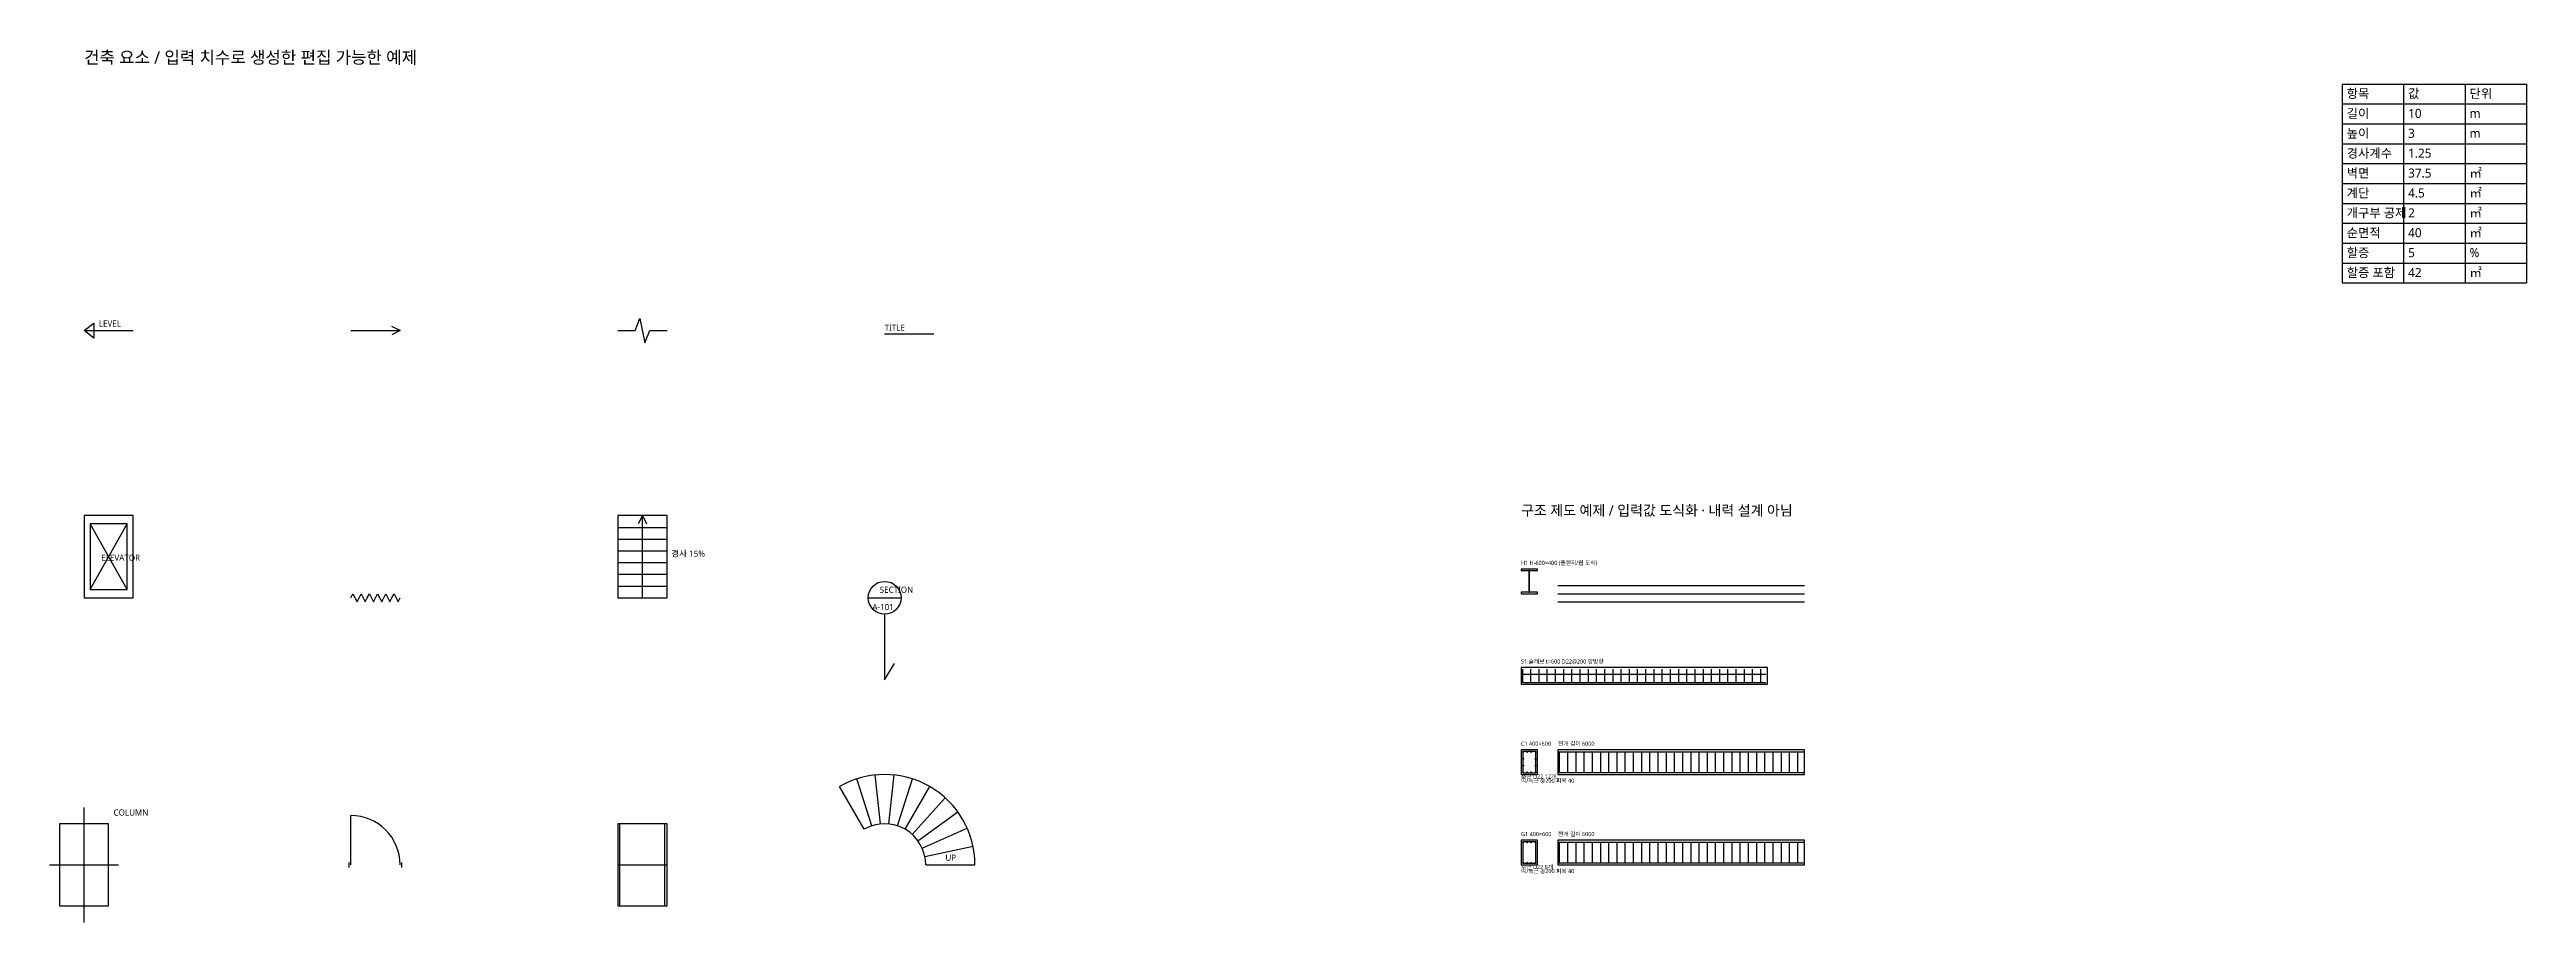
# Model space of a CAD drawing. Header units: millimetres. Extents: x -840 to 59488, y -1400 to 19840.
import ezdxf

# ---------------------------------------------------------------- set-up
doc = ezdxf.new("R2010")
doc.units = ezdxf.units.MM
doc.layers.add('기본', color=7, linetype='CONTINUOUS', lineweight=25, true_color=0x79d4ff)
doc.styles.add('BARUN_TEXT', font='malgun.ttf')

# ---------------------------------------------------------------- blocks, each defined once
blk = doc.blocks.new('COLUMN_1')
at = {"layer": '기본'}
for p, q in [((0, -1400), (0, 1400)), ((-840, 0), (840, 0))]:
    blk.add_line(p, q, dxfattribs=at)
blk.add_lwpolyline([(-600, -1000), (600, -1000), (600, 1000), (-600, 1000)], close=True, dxfattribs=at)
at = {"layer": '기본', "style": 'BARUN_TEXT'}
blk.add_text('COLUMN', height=150, dxfattribs=at).set_placement((720, 1200))
blk = doc.blocks.new('DOOR_6')
at = {"layer": '기본'}
for p, q in [((6500, 0), (6500, 1200)), ((6460, -60), (6460, 60)), ((7740, -60), (7740, 60))]:
    blk.add_line(p, q, dxfattribs=at)
blk.add_arc((6500, 0), 1200, 0, 90, dxfattribs=at)
blk = doc.blocks.new('WINDOW_11')
at = {"layer": '기본'}
for p, q in [((13050, -1000), (13050, 1000)), ((14150, -1000), (14150, 1000)), ((13000, 0), (14200, 0))]:
    blk.add_line(p, q, dxfattribs=at)
blk.add_lwpolyline([(13000, -1000), (14200, -1000), (14200, 1000), (13000, 1000)], close=True, dxfattribs=at)
blk = doc.blocks.new('CURVESTAIR_16')
at = {"layer": '기본'}
for p, q in [((19000, 866), (18400, 1905)), ((19191, 951), (18820, 2092)), ((19395, 995), (19270, 2188)), ((19605, 995), (19730, 2188)), ((19809, 951), (20180, 2092)), ((20000, 866), (20600, 1905)), ((20169, 743), (20972, 1635)), ((20309, 588), (21280, 1293)), ((20414, 407), (21510, 895)), ((20478, 208), (21652, 457)), ((20500, 0), (21700, 0))]:
    blk.add_line(p, q, dxfattribs=at)
for radius in [2200, 1000]:
    blk.add_arc((19500, 0), radius, 0, 120, dxfattribs=at)
at = {"layer": '기본', "style": 'BARUN_TEXT'}
blk.add_text('UP', height=150, dxfattribs=at).set_placement((20980, 100))
blk = doc.blocks.new('ELEVATOR_31')
at = {"layer": '기본'}
for p, q in [((150, 6700), (1050, 8300)), ((1050, 6700), (150, 8300))]:
    blk.add_line(p, q, dxfattribs=at)
for points in [[(0, 6500), (1200, 6500), (1200, 8500), (0, 8500)], [(150, 6700), (1050, 6700), (1050, 8300), (150, 8300)]]:
    blk.add_lwpolyline(points, close=True, dxfattribs=at)
at = {"layer": '기본', "style": 'BARUN_TEXT'}
blk.add_text('ELEVATOR', height=150, dxfattribs=at).set_placement((420, 7400))
blk = doc.blocks.new('INSULATION_37')
at = {"layer": '기본'}
for p, q in [((6500, 6500), (6550, 6600)), ((6550, 6600), (6650, 6400)), ((6650, 6400), (6700, 6500)), ((6700, 6500), (6750, 6600)), ((6750, 6600), (6850, 6400)), ((6850, 6400), (6900, 6500)), ((6900, 6500), (6950, 6600)), ((6950, 6600), (7050, 6400)), ((7050, 6400), (7100, 6500)), ((7100, 6500), (7150, 6600)), ((7150, 6600), (7250, 6400)), ((7250, 6400), (7300, 6500)), ((7300, 6500), (7350, 6600)), ((7350, 6600), (7450, 6400)), ((7450, 6400), (7500, 6500)), ((7500, 6500), (7550, 6600)), ((7550, 6600), (7650, 6400)), ((7650, 6400), (7700, 6500))]:
    blk.add_line(p, q, dxfattribs=at)
blk = doc.blocks.new('RAMP_56')
at = {"layer": '기본'}
for p, q in [((13600, 8500), (13500, 8300)), ((13600, 6500), (13600, 8500)), ((13600, 8500), (13700, 8300)), ((13000, 8214), (14200, 8214)), ((13000, 7929), (14200, 7929)), ((13000, 7643), (14200, 7643)), ((13000, 7357), (14200, 7357)), ((13000, 7071), (14200, 7071)), ((13000, 6786), (14200, 6786))]:
    blk.add_line(p, q, dxfattribs=at)
blk.add_lwpolyline([(13000, 6500), (14200, 6500), (14200, 8500), (13000, 8500)], close=True, dxfattribs=at)
at = {"layer": '기본', "style": 'BARUN_TEXT'}
blk.add_text('경사 15%', height=150, dxfattribs=at).set_placement((14300, 7500))
blk = doc.blocks.new('SECTION_68')
at = {"layer": '기본'}
for p, q in [((19100, 6500), (19900, 6500)), ((19500, 6100), (19500, 4500)), ((19500, 4500), (19740, 4900))]:
    blk.add_line(p, q, dxfattribs=at)
blk.add_circle((19500, 6500), 400, dxfattribs=at)
at = {"layer": '기본', "style": 'BARUN_TEXT'}
for s, p in [('SECTION', (19380, 6620)), ('A-101', (19200, 6200))]:
    blk.add_text(s, height=150, dxfattribs=at).set_placement(p)
blk = doc.blocks.new('LEVEL_75')
at = {"layer": '기본'}
for p, q in [((0, 13000), (240, 13180)), ((0, 13000), (1200, 13000)), ((240, 12820), (0, 13000)), ((240, 13180), (240, 12820))]:
    blk.add_line(p, q, dxfattribs=at)
at = {"layer": '기본', "style": 'BARUN_TEXT'}
blk.add_text('LEVEL', height=150, dxfattribs=at).set_placement((360, 13100))
blk = doc.blocks.new('ARROW_81')
at = {"layer": '기본'}
for p, q in [((6500, 13000), (7700, 13000)), ((7700, 13000), (7500, 13100)), ((7700, 13000), (7500, 12900))]:
    blk.add_line(p, q, dxfattribs=at)
blk = doc.blocks.new('BREAKSYMBOL_85')
at = {"layer": '기본'}
blk.add_lwpolyline([(13000, 13000), (13420, 13000), (13540, 13300), (13660, 12700), (13780, 13000), (14200, 13000)], dxfattribs=at)
blk = doc.blocks.new('TITLE_87')
at = {"layer": '기본'}
blk.add_line((19500, 12925), (20700, 12925), dxfattribs=at)
at = {"layer": '기본', "style": 'BARUN_TEXT'}
blk.add_text('TITLE', height=150, dxfattribs=at).set_placement((19500, 13000))
blk = doc.blocks.new('G1_91')
at = {"layer": '기본'}
for p, q in [((35900, 549), (41900, 549)), ((35900, 51), (41900, 51)), ((35940, 40), (35940, 560)), ((36140, 40), (36140, 560)), ((36340, 40), (36340, 560)), ((36540, 40), (36540, 560)), ((36740, 40), (36740, 560)), ((36940, 40), (36940, 560)), ((37140, 40), (37140, 560)), ((37340, 40), (37340, 560)), ((37540, 40), (37540, 560)), ((37740, 40), (37740, 560)), ((37940, 40), (37940, 560)), ((38140, 40), (38140, 560)), ((38340, 40), (38340, 560)), ((38540, 40), (38540, 560)), ((38740, 40), (38740, 560)), ((38940, 40), (38940, 560)), ((39140, 40), (39140, 560)), ((39340, 40), (39340, 560)), ((39540, 40), (39540, 560)), ((39740, 40), (39740, 560)), ((39940, 40), (39940, 560)), ((40140, 40), (40140, 560)), ((40340, 40), (40340, 560)), ((40540, 40), (40540, 560)), ((40740, 40), (40740, 560)), ((40940, 40), (40940, 560)), ((41140, 40), (41140, 560)), ((41340, 40), (41340, 560)), ((41540, 40), (41540, 560)), ((41740, 40), (41740, 560))]:
    blk.add_line(p, q, dxfattribs=at)
for points in [[(35000, 0), (35400, 0), (35400, 600), (35000, 600)], [(35040, 40), (35360, 40), (35360, 560), (35040, 560)], [(35900, 0), (41900, 0), (41900, 600), (35900, 600)]]:
    blk.add_lwpolyline(points, close=True, dxfattribs=at)
for centre in [(35051, 549), (35051, 51), (35150, 549), (35150, 51), (35250, 549), (35250, 51), (35349, 549), (35349, 51)]:
    blk.add_circle(centre, 11, dxfattribs=at)
at = {"layer": '기본', "style": 'BARUN_TEXT'}
for s, p in [('G1 400×600', (35000, 700)), ('전개 길이 6000', (35900, 700)), ('주근 D22 8개', (35000, -100)), ('띠/늑근 @200 피복 40', (35000, -200))]:
    blk.add_text(s, height=100, dxfattribs=at).set_placement(p)
blk = doc.blocks.new('C1_139')
at = {"layer": '기본'}
for p, q in [((35900, 2749), (41900, 2749)), ((35940, 2240), (35940, 2760)), ((36140, 2240), (36140, 2760)), ((36340, 2240), (36340, 2760)), ((36540, 2240), (36540, 2760)), ((36740, 2240), (36740, 2760)), ((36940, 2240), (36940, 2760)), ((37140, 2240), (37140, 2760)), ((37340, 2240), (37340, 2760)), ((37540, 2240), (37540, 2760)), ((37740, 2240), (37740, 2760)), ((37940, 2240), (37940, 2760)), ((38140, 2240), (38140, 2760)), ((38340, 2240), (38340, 2760)), ((38540, 2240), (38540, 2760)), ((38740, 2240), (38740, 2760)), ((38940, 2240), (38940, 2760)), ((39140, 2240), (39140, 2760)), ((39340, 2240), (39340, 2760)), ((39540, 2240), (39540, 2760)), ((39740, 2240), (39740, 2760)), ((39940, 2240), (39940, 2760)), ((40140, 2240), (40140, 2760)), ((40340, 2240), (40340, 2760)), ((40540, 2240), (40540, 2760)), ((40740, 2240), (40740, 2760)), ((40940, 2240), (40940, 2760)), ((41140, 2240), (41140, 2760)), ((41340, 2240), (41340, 2760)), ((41540, 2240), (41540, 2760)), ((41740, 2240), (41740, 2760)), ((35900, 2251), (41900, 2251))]:
    blk.add_line(p, q, dxfattribs=at)
for points in [[(35000, 2200), (35400, 2200), (35400, 2800), (35000, 2800)], [(35040, 2240), (35360, 2240), (35360, 2760), (35040, 2760)], [(35900, 2200), (41900, 2200), (41900, 2800), (35900, 2800)]]:
    blk.add_lwpolyline(points, close=True, dxfattribs=at)
for centre in [(35051, 2749), (35051, 2583), (35051, 2417), (35150, 2749), (35250, 2749), (35349, 2749), (35349, 2583), (35349, 2417), (35051, 2251), (35150, 2251), (35250, 2251), (35349, 2251)]:
    blk.add_circle(centre, 11, dxfattribs=at)
at = {"layer": '기본', "style": 'BARUN_TEXT'}
for s, p in [('C1 400×600', (35000, 2900)), ('전개 길이 6000', (35900, 2900)), ('주근 D22 12개', (35000, 2100)), ('띠/늑근 @200 피복 40', (35000, 2000))]:
    blk.add_text(s, height=100, dxfattribs=at).set_placement(p)
blk = doc.blocks.new('S1_191')
at = {"layer": '기본'}
for p, q in [((35040, 4440), (35040, 4760)), ((35040, 4640), (40960, 4640)), ((35040, 4440), (40960, 4440)), ((35240, 4440), (35240, 4760)), ((35440, 4440), (35440, 4760)), ((35640, 4440), (35640, 4760)), ((35840, 4440), (35840, 4760)), ((36040, 4440), (36040, 4760)), ((36240, 4440), (36240, 4760)), ((36440, 4440), (36440, 4760)), ((36640, 4440), (36640, 4760)), ((36840, 4440), (36840, 4760)), ((37040, 4440), (37040, 4760)), ((37240, 4440), (37240, 4760)), ((37440, 4440), (37440, 4760)), ((37640, 4440), (37640, 4760)), ((37840, 4440), (37840, 4760)), ((38040, 4440), (38040, 4760)), ((38240, 4440), (38240, 4760)), ((38440, 4440), (38440, 4760)), ((38640, 4440), (38640, 4760)), ((38840, 4440), (38840, 4760)), ((39040, 4440), (39040, 4760)), ((39240, 4440), (39240, 4760)), ((39440, 4440), (39440, 4760)), ((39640, 4440), (39640, 4760)), ((39840, 4440), (39840, 4760)), ((40040, 4440), (40040, 4760)), ((40240, 4440), (40240, 4760)), ((40440, 4440), (40440, 4760)), ((40640, 4440), (40640, 4760)), ((40840, 4440), (40840, 4760))]:
    blk.add_line(p, q, dxfattribs=at)
blk.add_lwpolyline([(35000, 4400), (41000, 4400), (41000, 4800), (35000, 4800)], close=True, dxfattribs=at)
at = {"layer": '기본', "style": 'BARUN_TEXT'}
blk.add_text('S1 슬래브 t=600 D22@200 양방향', height=100, dxfattribs=at).set_placement((35000, 4900))
blk = doc.blocks.new('H1_226')
at = {"layer": '기본'}
for p, q in [((35900, 6800), (41900, 6800)), ((35900, 6600), (41900, 6600)), ((35900, 6400), (41900, 6400))]:
    blk.add_line(p, q, dxfattribs=at)
for points in [[(35000, 7164), (35400, 7164), (35400, 7200), (35000, 7200)], [(35192, 6636), (35208, 6636), (35208, 7164), (35192, 7164)], [(35000, 6600), (35400, 6600), (35400, 6636), (35000, 6636)]]:
    blk.add_lwpolyline(points, close=True, dxfattribs=at)
at = {"layer": '기본', "style": 'BARUN_TEXT'}
blk.add_text('H1 H-600×400 (플랜지/웹 도식)', height=100, dxfattribs=at).set_placement((35000, 7300))
blk = doc.blocks.new('거푸집_산출_검증_235')
at = {"layer": '기본'}
for p, q in [((55000, 19000), (59488, 19000)), ((55000, 19000), (55000, 14160)), ((56496, 19000), (56496, 14160)), ((57992, 19000), (57992, 14160)), ((59488, 19000), (59488, 14160)), ((55000, 18516), (59488, 18516)), ((55000, 18032), (59488, 18032)), ((55000, 17548), (59488, 17548)), ((55000, 17064), (59488, 17064)), ((55000, 16580), (59488, 16580)), ((55000, 16096), (59488, 16096)), ((55000, 15612), (59488, 15612)), ((55000, 15128), (59488, 15128)), ((55000, 14644), (59488, 14644)), ((55000, 14160), (59488, 14160))]:
    blk.add_line(p, q, dxfattribs=at)
at = {"layer": '기본', "style": 'BARUN_TEXT'}
for s, p in [('항목', (55110, 18661.2)), ('값', (56606, 18661.2)), ('단위', (58102, 18661.2)), ('길이', (55110, 18177.2)), ('10', (56606, 18177.2)), ('m', (58102, 18177.2)), ('높이', (55110, 17693.2)), ('3', (56606, 17693.2)), ('m', (58102, 17693.2)), ('경사계수', (55110, 17209.2)), ('벽면', (55110, 16725.2)), ('37.5', (56606, 16725.2)), ('1.25', (56606, 17209.2)), ('㎡', (58102, 16725.2)), ('계단', (55110, 16241.2)), ('4.5', (56606, 16241.2)), ('㎡', (58102, 16241.2)), ('개구부 공제', (55110, 15757.2)), ('2', (56606, 15757.2)), ('㎡', (58102, 15757.2)), ('순면적', (55110, 15273.2)), ('40', (56606, 15273.2)), ('㎡', (58102, 15273.2)), ('할증', (55110, 14789.2)), ('할증 포함', (55110, 14305.2)), ('42', (56606, 14305.2)), ('5', (56606, 14789.2)), ('%', (58102, 14789.2)), ('㎡', (58102, 14305.2))]:
    blk.add_text(s, height=220, dxfattribs=at).set_placement(p)

msp = doc.modelspace()

# ---------------------------------------------------------------- block references
at = {"layer": '기본'}
for name in ['거푸집_산출_검증_235', 'BREAKSYMBOL_85', 'LEVEL_75', 'ARROW_81', 'TITLE_87', 'ELEVATOR_31', 'RAMP_56', 'H1_226', 'SECTION_68', 'INSULATION_37', 'S1_191', 'C1_139', 'CURVESTAIR_16', 'COLUMN_1', 'DOOR_6', 'WINDOW_11', 'G1_91']:
    msp.add_blockref(name, (0, 0), dxfattribs=at)

# ---------------------------------------------------------------- texts
at = {"layer": '기본', "style": 'BARUN_TEXT'}
for s, height, p in [('건축 요소 / 입력 치수로 생성한 편집 가능한 예제', 300, (0, 19500)), ('구조 제도 예제 / 입력값 도식화 · 내력 설계 아님', 250, (35000, 8500))]:
    msp.add_text(s, height=height, dxfattribs=at).set_placement(p)

doc.saveas('drawing.dxf')
